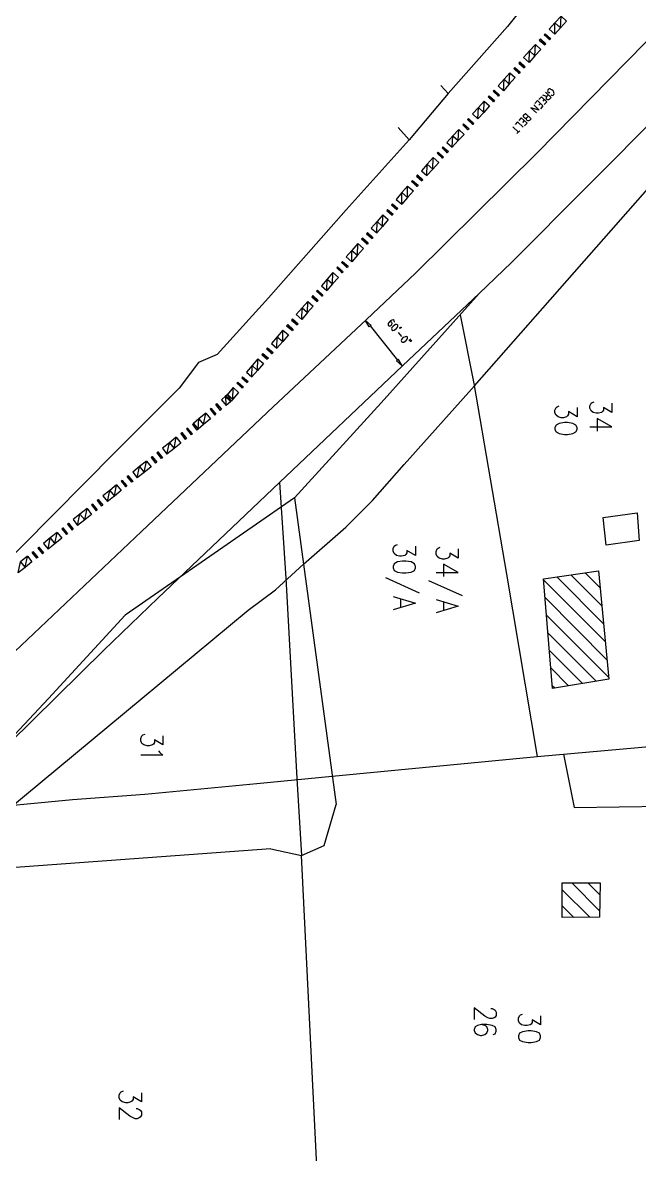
# Model space of a CAD drawing. Header units: metres. Extents: x 6 to 835, y 55 to 1134.
# Drawn here: x 512.9 to 662.8, y 702.2 to 977.2 of the extents above; entities that cross this region are included whole.
import ezdxf

# ---------------------------------------------------------------- set-up
doc = ezdxf.new("R2010")
doc.units = ezdxf.units.M

msp = doc.modelspace()

# ---------------------------------------------------------------- linework, layer by layer
at = {"color": 5}
for p, q in [((616.32, 959.92), (614.55, 961.88)), ((606.86, 948.68), (604.2, 951.66)), ((639.5, 841.81), (654.55, 826.76)), ((642.74, 842.5), (654.11, 831.07)), ((646.17, 843.01), (653.73, 835.39)), ((649.6, 843.46), (653.34, 839.77)), ((639.88, 837.49), (654.93, 822.37)), ((640.2, 833.23), (655.38, 818.06)), ((640.58, 828.91), (652.33, 817.17)), ((640.9, 824.66), (648.96, 816.6)), ((641.28, 820.41), (645.6, 816.02)), ((641.6, 816.09), (642.23, 815.52)), ((646.36, 768.15), (653.15, 761.35)), ((650.3, 768.15), (653.22, 765.22)), ((644.07, 766.49), (650.74, 759.83)), ((644.07, 762.62), (646.87, 759.76))]:
    msp.add_line(p, q, dxfattribs=at)
at = {"color": 162}
for p, q in [((638.04, 958.2), (637.41, 957.5)), ((638.99, 959.15), (638.36, 958.52)), ((638.74, 957.5), (638.36, 957.12)), ((640.33, 959.22), (639.31, 959.53)), ((639.69, 958.52), (639.31, 958.07)), ((633.41, 950.58), (632.07, 951.85)), ((634.1, 954.01), (633.47, 953.37)), ((634.8, 953.37), (634.42, 952.93)), ((633.72, 950.9), (633.02, 950.2)), ((597.4, 903.46), (604, 895.15)), ((604.2, 901.88), (604.96, 900.92))]:
    msp.add_line(p, q, dxfattribs=at)
at = {"color": 3}
for p, q in [((578.99, 861.74), (537.84, 833.17)), ((619.82, 837.87), (611.62, 841.55)), ((615.18, 836.47), (615.18, 834.38))]:
    msp.add_line(p, q, dxfattribs=at)
at = {"color": 1}
for p, q in [((609.4, 838.57), (601.21, 842.25)), ((604.77, 837.11), (604.77, 835.07))]:
    msp.add_line(p, q, dxfattribs=at)
at = {"color": 6}
for p, q in [((588.13, 794.05), (637.98, 798.88)), ((586.16, 664.96), (580.7, 774.81))]:
    msp.add_line(p, q, dxfattribs=at)
at = {"color": 1, "linetype": 'Continuous', "lineweight": 25}
for points in [[(727.58, 1043.54), (699.25, 1011.35), (677.54, 986.9), (664.2, 972.23), (637.98, 945.5), (608.39, 916.29), (596.51, 905.05), (573.84, 883.84), (541.77, 853.55), (511.04, 824.34), (492.24, 806.25), (446.78, 773.54), (409.69, 745.73), (371.34, 717.47), (343.85, 697.66), (314.25, 668.32), (273.17, 627.24), (264.53, 619.11)], [(503.87, 796.4), (532.69, 824.72), (545.78, 837.3), (575.37, 865.43), (605.21, 893.81), (623.88, 911.34)], [(647.69, 883.65), (647.69, 881.37), (645.6, 882.64), (645.6, 882), (645.34, 881.62), (645.09, 881.37), (644.33, 881.18), (643.82, 881.18), (643.06, 881.37), (642.55, 881.81), (642.3, 882.38), (642.3, 883.02), (642.55, 883.65), (642.8, 883.84), (643.31, 884.03)], [(575.37, 865.43), (576.89, 842.19), (579.56, 793.48), (580.7, 774.81)], [(608.39, 849.93), (608.39, 847.71), (606.29, 848.92), (606.29, 848.35), (606.04, 847.9), (605.78, 847.71), (605.02, 847.52), (604.51, 847.52), (603.75, 847.71), (603.24, 848.16), (602.99, 848.73), (602.99, 849.36), (603.24, 849.93), (603.5, 850.19), (604, 850.38)], [(602.99, 837.74), (608.39, 836.09), (602.99, 834.5)], [(546.98, 803.9), (546.98, 801.67), (544.95, 802.88), (544.95, 802.24), (544.7, 801.86), (544.44, 801.67), (543.68, 801.48), (543.17, 801.48), (542.41, 801.67), (541.9, 802.05), (541.65, 802.69), (541.65, 803.26), (541.9, 803.9), (542.16, 804.09), (542.66, 804.28)], [(545.97, 800.21), (546.22, 799.83), (546.98, 799.2), (541.65, 799.2)], [(499.61, 785.99), (525.01, 788.4), (542.6, 789.74), (569.84, 792.28), (588.13, 794.05)], [(626.74, 737.6), (626.99, 737.6), (627.5, 737.41), (627.75, 737.22), (628.01, 736.78), (628.01, 735.95), (627.75, 735.57), (627.5, 735.38), (626.99, 735.19), (626.48, 735.19), (625.98, 735.38), (625.21, 735.76), (622.67, 737.79), (622.67, 734.93)], [(627.25, 731.32), (627.75, 731.51), (628.01, 732.14), (628.01, 732.52), (627.75, 733.16), (626.99, 733.54), (625.72, 733.73), (624.45, 733.73), (623.44, 733.54), (622.93, 733.16), (622.67, 732.52), (622.67, 732.33), (622.93, 731.7), (623.44, 731.32), (624.2, 731.06), (624.45, 731.06), (625.21, 731.32), (625.72, 731.7), (625.98, 732.33), (625.98, 732.52), (625.72, 733.16), (625.21, 733.54), (624.45, 733.73)], [(541.77, 717.15), (541.77, 714.93), (539.74, 716.14), (539.74, 715.57), (539.49, 715.12), (539.23, 714.93), (538.47, 714.74), (537.96, 714.74), (537.14, 714.93), (536.63, 715.38), (536.38, 715.95), (536.38, 716.58), (536.63, 717.15), (536.89, 717.41), (537.39, 717.6)], [(540.5, 713.34), (540.76, 713.34), (541.27, 713.09), (541.52, 712.9), (541.77, 712.52), (541.77, 711.69), (541.52, 711.25), (541.27, 711.06), (540.76, 710.87), (540.25, 710.87), (539.74, 711.06), (538.98, 711.5), (536.38, 713.54), (536.38, 710.68)]]:
    msp.add_lwpolyline(points, dxfattribs=at)
at = {"color": 6, "linetype": 'Continuous', "lineweight": 25}
for points in [[(724.53, 977), (722.31, 995.22), (708.65, 999.16), (705.6, 997.82), (668.65, 955.98), (631.69, 918.89), (623.88, 911.34)], [(619.24, 906.19), (622.61, 889.49), (630.48, 843.2), (637.98, 798.88), (670.68, 801.74), (696.21, 805.93)], [(644.39, 799.45), (646.93, 786.5), (668.84, 786.81), (694.49, 786.88), (696.21, 805.93)]]:
    msp.add_lwpolyline(points, dxfattribs=at)
at = {"color": 5, "linetype": 'Continuous', "lineweight": 25}
for points in [[(498.72, 777.16), (513.33, 789.29), (541.97, 813.04), (567.75, 834.38), (574.35, 839.39), (581.21, 845.55), (591.43, 854.57), (597.97, 861.05), (605.66, 869.81), (622.74, 888.92), (676.65, 950.2), (703.13, 979.79), (715.89, 994.01)], [(645.22, 994.46), (630.74, 976.23), (616.32, 959.92), (606.86, 948.68), (591.56, 931.66), (572.64, 910.32)], [(572.64, 910.32), (560.19, 896.54), (555.62, 894.57), (550.98, 888.35), (535.49, 872.86), (505.07, 842.31), (470.72, 821.55), (438.71, 803.2), (431.48, 799.45), (434.65, 788.34)]]:
    msp.add_lwpolyline(points, dxfattribs=at)
at = {"color": 6, "linetype": 'Continuous', "lineweight": -2}
for points in [[(640.9, 975.54), (642.23, 974.33), (642.3, 977.12)], [(642.23, 974.33), (642.3, 977.12), (643.63, 975.92)], [(642.3, 977.12), (643.63, 975.92), (643.76, 978.71)], [(643.63, 975.92), (643.76, 978.71), (645.09, 977.5)], [(639.69, 974.2), (641.03, 973), (639.95, 974.46)], [(641.03, 973), (639.95, 974.46), (641.22, 973.31)], [(636.07, 970.27), (637.41, 969.06), (637.53, 971.85)], [(637.41, 969.06), (637.53, 971.85), (638.87, 970.65)], [(638.49, 972.87), (639.82, 971.73), (638.74, 973.19)], [(639.82, 971.73), (638.74, 973.19), (640.07, 971.98)], [(634.68, 968.68), (636.01, 967.47), (636.07, 970.27)], [(636.01, 967.47), (636.07, 970.27), (637.41, 969.06)], [(632.26, 966.01), (633.6, 964.8), (632.52, 966.27)], [(633.6, 964.8), (632.52, 966.27), (633.85, 965.12)], [(633.47, 967.34), (634.8, 966.14), (633.72, 967.6)], [(634.8, 966.14), (633.72, 967.6), (635.06, 966.39)], [(628.45, 961.82), (629.79, 960.61), (629.91, 963.41)], [(629.79, 960.61), (629.91, 963.41), (631.18, 962.2)], [(629.91, 963.41), (631.18, 962.2), (631.31, 965)], [(631.18, 962.2), (631.31, 965), (632.64, 963.79)], [(627.25, 960.49), (628.58, 959.28), (627.5, 960.74)], [(628.58, 959.28), (627.5, 960.74), (628.83, 959.53)], [(623.69, 956.55), (625.02, 955.34), (625.09, 958.07)], [(625.02, 955.34), (625.09, 958.07), (626.42, 956.93)], [(626.04, 959.15), (627.37, 957.95), (626.29, 959.41)], [(627.37, 957.95), (626.29, 959.41), (627.63, 958.2)], [(622.23, 954.96), (623.56, 953.76), (623.69, 956.55)], [(623.56, 953.76), (623.69, 956.55), (625.02, 955.34)], [(619.88, 952.3), (621.15, 951.09), (620.07, 952.55)], [(621.15, 951.09), (620.07, 952.55), (621.4, 951.34)], [(621.02, 953.63), (622.36, 952.42), (621.28, 953.88)], [(622.36, 952.42), (621.28, 953.88), (622.61, 952.68)], [(616.01, 948.04), (617.34, 946.9), (617.47, 949.63)], [(617.34, 946.9), (617.47, 949.63), (618.8, 948.49)], [(617.47, 949.63), (618.8, 948.49), (618.93, 951.22)], [(618.8, 948.49), (618.93, 951.22), (620.2, 950.01)], [(614.86, 946.77), (616.13, 945.56), (615.05, 947.02)], [(616.13, 945.56), (615.05, 947.02), (616.39, 945.82)], [(611.24, 942.77), (612.58, 941.56), (612.7, 944.36)], [(612.58, 941.56), (612.7, 944.36), (614.04, 943.15)], [(613.66, 945.44), (614.99, 944.23), (613.91, 945.69)], [(614.99, 944.23), (613.91, 945.69), (615.18, 944.48)], [(609.85, 941.18), (611.12, 939.98), (611.24, 942.77)], [(611.12, 939.98), (611.24, 942.77), (612.58, 941.56)], [(607.43, 938.52), (608.77, 937.37), (607.69, 938.77)], [(608.77, 937.37), (607.69, 938.77), (609.02, 937.63)], [(608.64, 939.85), (609.97, 938.71), (608.89, 940.17)], [(609.97, 938.71), (608.89, 940.17), (610.16, 938.96)], [(603.69, 934.2), (605.08, 933.05), (605.08, 935.85)], [(605.08, 935.85), (606.48, 934.64), (606.48, 937.44)], [(605.08, 933.05), (605.08, 935.85), (606.48, 934.64)], [(606.48, 934.64), (606.48, 937.44), (607.88, 936.29)], [(602.54, 932.86), (603.88, 931.72), (602.8, 933.12)], [(603.88, 931.72), (602.8, 933.12), (604.13, 931.98)], [(599.05, 928.86), (600.39, 927.66), (600.45, 930.45)], [(600.39, 927.66), (600.45, 930.45), (601.78, 929.31)], [(601.4, 931.53), (602.73, 930.39), (601.59, 931.78)], [(602.73, 930.39), (601.59, 931.78), (602.93, 930.64)], [(597.65, 927.21), (598.99, 926.07), (599.05, 928.86)], [(598.99, 926.07), (599.05, 928.86), (600.39, 927.66)], [(595.31, 924.55), (596.64, 923.34), (595.56, 924.8)], [(596.64, 923.34), (595.56, 924.8), (596.89, 923.66)], [(596.45, 925.88), (597.85, 924.74), (596.7, 926.13)], [(597.85, 924.74), (596.7, 926.13), (598.04, 924.99)], [(591.56, 920.23), (592.89, 919.08), (592.96, 921.82)], [(592.89, 919.08), (592.96, 921.82), (594.29, 920.67)], [(592.96, 921.82), (594.29, 920.67), (594.35, 923.47)], [(594.29, 920.67), (594.35, 923.47), (595.75, 922.26)], [(590.42, 918.89), (591.75, 917.69), (590.67, 919.15)], [(591.75, 917.69), (590.67, 919.15), (592, 918.01)], [(586.92, 914.83), (588.26, 913.69), (588.32, 916.48)], [(588.26, 913.69), (588.32, 916.48), (589.65, 915.27)], [(589.27, 917.56), (590.61, 916.35), (589.46, 917.81)], [(590.61, 916.35), (589.46, 917.81), (590.8, 916.61)], [(585.53, 913.24), (586.86, 912.04), (586.92, 914.83)], [(586.86, 912.04), (586.92, 914.83), (588.26, 913.69)], [(583.18, 910.51), (584.51, 909.37), (583.43, 910.83)], [(584.51, 909.37), (583.43, 910.83), (584.76, 909.62)], [(584.32, 911.91), (585.72, 910.7), (584.57, 912.16)], [(585.72, 910.7), (584.57, 912.16), (585.91, 910.96)], [(579.43, 906.26), (580.76, 905.05), (580.83, 907.85)], [(580.76, 905.05), (580.83, 907.85), (582.16, 906.7)], [(580.83, 907.85), (582.16, 906.7), (582.22, 909.43)], [(582.16, 906.7), (582.22, 909.43), (583.56, 908.29)], [(578.29, 904.86), (579.62, 903.72), (578.48, 905.18)], [(579.62, 903.72), (578.48, 905.18), (579.87, 903.97)], [(574.79, 900.86), (576.13, 899.65), (576.19, 902.45)], [(576.13, 899.65), (576.19, 902.45), (577.53, 901.3)], [(577.08, 903.53), (578.48, 902.38), (577.33, 903.78)], [(578.48, 902.38), (577.33, 903.78), (578.67, 902.64)], [(573.4, 899.21), (574.73, 898.07), (574.79, 900.86)], [(574.73, 898.07), (574.79, 900.86), (576.13, 899.65)], [(571.05, 896.54), (572.38, 895.4), (571.3, 896.8)], [(572.38, 895.4), (571.3, 896.8), (572.64, 895.65)], [(572.19, 897.88), (573.52, 896.73), (572.45, 898.13)], [(573.52, 896.73), (572.45, 898.13), (573.78, 896.99)], [(567.3, 892.22), (568.64, 891.08), (568.7, 893.88)], [(568.64, 891.08), (568.7, 893.88), (570.03, 892.67)], [(568.7, 893.88), (570.03, 892.67), (570.1, 895.46)], [(570.03, 892.67), (570.1, 895.46), (571.43, 894.32)], [(566.16, 890.89), (567.49, 889.75), (566.35, 891.14)], [(567.49, 889.75), (566.35, 891.14), (567.75, 890)], [(562.67, 886.83), (564, 885.68), (564.06, 888.48)], [(564, 885.68), (564.06, 888.48), (565.4, 887.27)], [(564.95, 889.56), (566.35, 888.35), (565.21, 889.81)], [(566.35, 888.35), (565.21, 889.81), (566.54, 888.67)], [(561.21, 885.49), (562.35, 884.16), (562.29, 886.45)], [(562.16, 886.32), (563.56, 885.18), (562.67, 886.83)], [(562.35, 884.16), (562.29, 886.45), (563.43, 885.05)], [(563.56, 885.18), (562.67, 886.83), (564, 885.68)], [(558.48, 883.21), (559.62, 881.81), (558.73, 883.4)], [(559.62, 881.81), (558.73, 883.4), (559.87, 882.06)], [(559.81, 884.35), (560.95, 882.95), (560.13, 884.54)], [(560.95, 882.95), (560.13, 884.54), (561.27, 883.21)], [(554.41, 879.78), (555.55, 878.38), (555.74, 880.86)], [(555.55, 878.38), (555.74, 880.86), (556.89, 879.52)], [(555.74, 880.86), (556.89, 879.52), (557.4, 882.25)], [(556.89, 879.52), (557.4, 882.25), (558.54, 880.92)], [(551.36, 877.3), (552.44, 875.9), (551.62, 877.56)], [(552.44, 875.9), (551.62, 877.56), (552.76, 876.16)], [(552.76, 878.44), (553.84, 877.05), (553.01, 878.64)], [(553.84, 877.05), (553.01, 878.64), (554.16, 877.24)], [(554.16, 879.52), (555.24, 878.13), (554.47, 879.78)], [(555.24, 878.13), (554.47, 879.78), (555.55, 878.38)], [(546.92, 873.75), (548, 872.35), (548.57, 875.08)], [(548, 872.35), (548.57, 875.08), (549.71, 873.68)], [(548.57, 875.08), (549.71, 873.68), (550.22, 876.41)], [(549.71, 873.68), (550.22, 876.41), (551.36, 875.02)], [(544.12, 871.52), (545.2, 870.13), (544.38, 871.78)], [(545.2, 870.13), (544.38, 871.78), (545.52, 870.38)], [(545.52, 872.67), (546.6, 871.27), (545.78, 872.86)], [(546.6, 871.27), (545.78, 872.86), (546.92, 871.46)], [(539.68, 867.97), (540.76, 866.57), (541.33, 869.3)], [(540.76, 866.57), (541.33, 869.3), (542.47, 867.9)], [(541.33, 869.3), (542.47, 867.9), (542.98, 870.63)], [(542.47, 867.9), (542.98, 870.63), (544.12, 869.24)], [(538.28, 866.89), (539.36, 865.49), (538.54, 867.08)], [(539.36, 865.49), (538.54, 867.08), (539.68, 865.68)], [(532.44, 862.19), (533.52, 860.79), (534.09, 863.52)], [(533.52, 860.79), (534.09, 863.52), (535.23, 862.13)], [(534.09, 863.52), (535.23, 862.13), (535.74, 864.86)], [(535.23, 862.13), (535.74, 864.86), (536.89, 863.46)], [(536.89, 865.74), (538.03, 864.35), (537.14, 865.94)], [(538.03, 864.35), (537.14, 865.94), (538.28, 864.6)], [(531.04, 861.05), (532.12, 859.71), (531.3, 861.3)], [(532.12, 859.71), (531.3, 861.3), (532.44, 859.9)], [(526.85, 857.74), (528, 856.35), (528.57, 859.08)], [(528, 856.35), (528.57, 859.08), (529.65, 857.68)], [(529.65, 859.97), (530.79, 858.57), (529.9, 860.16)], [(530.79, 858.57), (529.9, 860.16), (531.04, 858.82)], [(523.8, 855.27), (524.95, 853.87), (524.06, 855.52)], [(524.95, 853.87), (524.06, 855.52), (525.2, 854.12)], [(525.2, 856.41), (526.28, 855.01), (526.85, 857.74)], [(526.28, 855.01), (526.85, 857.74), (528, 856.35)], [(519.61, 851.97), (520.76, 850.57), (521.33, 853.3)], [(520.76, 850.57), (521.33, 853.3), (522.41, 851.9)], [(522.41, 854.19), (523.55, 852.79), (522.72, 854.38)], [(523.55, 852.79), (522.72, 854.38), (523.8, 852.98)], [(516.57, 849.49), (517.71, 848.09), (516.82, 849.74)], [(517.71, 848.09), (516.82, 849.74), (517.96, 848.35)], [(517.96, 850.63), (519.11, 849.23), (519.61, 851.97)], [(519.11, 849.23), (519.61, 851.97), (520.76, 850.57)], [(512.37, 846.19), (513.52, 844.79), (514.09, 847.52)], [(513.52, 844.79), (514.09, 847.52), (515.17, 846.12)], [(515.17, 848.41), (516.31, 847.01), (515.49, 848.6)], [(516.31, 847.01), (515.49, 848.6), (516.57, 847.2)], [(511.87, 843.46), (512.37, 846.19), (513.52, 844.79)]]:
    msp.add_lwpolyline(points, close=True, dxfattribs=at)
at = {"color": 162, "linetype": 'Continuous', "lineweight": 25}
for points in [[(640.01, 960.23), (641.34, 958.96), (640.9, 958.52), (640.71, 958.39), (640.58, 958.39), (640.39, 958.52), (640.26, 958.58), (640.2, 958.77), (640.2, 958.9), (640.26, 959.09), (640.71, 959.6)], [(641.28, 959.6), (641.47, 959.53), (641.72, 959.47), (641.85, 959.53), (642.04, 959.72), (642.1, 959.92), (642.04, 960.11), (641.98, 960.3), (641.85, 960.55), (641.53, 960.8), (641.28, 960.93), (641.09, 961.06), (640.9, 961.06), (640.71, 960.99), (640.52, 960.8), (640.45, 960.61), (640.52, 960.42), (640.58, 960.23), (640.77, 960.04), (641.03, 960.3)], [(637.15, 957.18), (638.49, 955.91), (636.45, 956.49), (637.79, 955.22)], [(638.04, 958.2), (639.37, 956.93), (638.74, 956.23)], [(638.99, 959.15), (640.33, 957.88), (639.69, 957.25)], [(635.44, 954.01), (635.18, 953.88), (635.12, 953.88), (634.93, 953.95), (634.74, 954.14), (634.61, 954.33), (634.61, 954.45), (634.68, 954.64), (635.12, 955.09), (636.52, 953.82), (636.07, 953.37), (635.82, 953.31), (635.75, 953.31), (635.56, 953.37), (635.44, 953.5), (635.37, 953.63), (635.31, 953.76), (635.44, 954.01), (635.82, 954.45)], [(634.55, 951.79), (633.21, 953.06), (632.64, 952.42)], [(634.1, 954.01), (635.5, 952.74), (634.87, 952.1)], [(603.18, 904.35), (603.31, 904.48), (603.24, 904.67), (603.18, 904.8), (602.99, 904.92), (602.67, 904.86), (602.29, 904.67), (601.97, 904.35), (601.72, 904.1), (601.72, 903.91), (601.78, 903.65), (601.97, 903.53), (602.23, 903.53), (602.48, 903.65), (602.54, 903.72), (602.67, 903.91), (602.73, 904.1), (602.67, 904.35), (602.61, 904.35), (602.42, 904.48), (602.23, 904.48), (601.97, 904.35)], [(604.89, 903.02), (604.77, 903.02), (604.77, 903.15), (604.89, 903.15), (604.89, 903.02), (604.77, 902.96), (604.58, 902.89), (604.45, 902.89)], [(607.18, 900.16), (607.12, 900.16), (607.12, 900.23), (607.24, 900.23), (607.18, 900.16), (607.05, 900.03), (606.93, 899.97), (606.8, 899.97)], [(607.43, 899.84), (607.37, 899.84), (607.37, 899.91), (607.5, 899.91), (607.43, 899.84), (607.31, 899.72), (607.18, 899.65), (607.05, 899.65)]]:
    msp.add_lwpolyline(points, dxfattribs=at)
at = {"color": 3, "linetype": 'Continuous', "lineweight": 25}
for points in [[(623.88, 911.34), (600.07, 884.79), (578.99, 861.74), (581.21, 845.55), (589.08, 787.2)], [(656.14, 884.67), (656.14, 882.45), (654.11, 883.65), (654.11, 883.02), (653.85, 882.64), (653.6, 882.45), (652.84, 882.25), (652.33, 882.25), (651.57, 882.45), (651.06, 882.83), (650.8, 883.46), (650.8, 884.03), (651.06, 884.67), (651.31, 884.86), (651.82, 885.05)], [(650.8, 878.95), (656.14, 878.95), (652.58, 880.98), (652.58, 877.94)], [(618.8, 849.3), (618.8, 847.01), (616.77, 848.28), (616.77, 847.65), (616.51, 847.27), (616.26, 847.01), (615.43, 846.82), (614.93, 846.82), (614.16, 847.01), (613.66, 847.46), (613.4, 848.03), (613.4, 848.66), (613.66, 849.3), (613.91, 849.49), (614.42, 849.68)], [(613.4, 843.58), (618.8, 843.58), (615.18, 845.62), (615.18, 842.57)], [(613.4, 837.04), (618.8, 835.39), (613.4, 833.8)], [(482.15, 780.27), (502.66, 795.39), (519.23, 812.98), (537.84, 833.17)], [(573.27, 776.46), (580.7, 774.81), (586.22, 777.23), (589.08, 787.2)], [(573.27, 776.46), (503.42, 771.32), (503.74, 751.64), (492.56, 714.36)], [(638.8, 735.89), (638.8, 733.66), (636.77, 734.87), (636.77, 734.24), (636.52, 733.86), (636.26, 733.66), (635.5, 733.47), (634.93, 733.47), (634.17, 733.66), (633.66, 734.05), (633.41, 734.68), (633.41, 735.25), (633.66, 735.89), (633.91, 736.08), (634.42, 736.27)]]:
    msp.add_lwpolyline(points, dxfattribs=at)
at = {"color": 162, "linetype": 'Continuous', "lineweight": 25}
for points in [[(597.59, 903.59), (597.15, 903.27), (596.26, 904.8)], [(604, 903.72), (603.81, 903.84), (603.5, 903.78), (603.18, 903.59), (602.93, 903.4), (602.67, 903.08), (602.54, 902.83), (602.61, 902.64), (602.67, 902.51), (602.86, 902.38), (603.18, 902.45), (603.56, 902.7), (603.75, 902.83), (604, 903.15), (604.13, 903.4), (604.07, 903.65)], [(606.35, 900.8), (606.16, 900.92), (605.85, 900.86), (605.47, 900.67), (605.27, 900.48), (605.02, 900.16), (604.89, 899.91), (604.96, 899.72), (605.02, 899.59), (605.21, 899.53), (605.53, 899.53), (605.85, 899.78), (606.1, 899.91), (606.35, 900.23), (606.48, 900.48), (606.42, 900.73)], [(604.26, 895.34), (603.81, 894.95), (605.15, 893.75)]]:
    msp.add_lwpolyline(points, close=True, dxfattribs=at)
at = {"color": 1, "linetype": 'Continuous', "lineweight": 25}
for points in [[(647.69, 878.76), (647.38, 879.33), (646.61, 879.78), (645.34, 879.97), (644.58, 879.97), (643.31, 879.78), (642.55, 879.33), (642.3, 878.76), (642.3, 878.32), (642.55, 877.75), (643.31, 877.3), (644.58, 877.11), (645.34, 877.11), (646.61, 877.3), (647.38, 877.75), (647.69, 878.32)], [(608.39, 845.04), (608.13, 845.68), (607.31, 846.12), (606.04, 846.31), (605.27, 846.31), (604, 846.12), (603.24, 845.68), (602.99, 845.04), (602.99, 844.66), (603.24, 844.03), (604, 843.65), (605.27, 843.46), (606.04, 843.46), (607.31, 843.65), (608.13, 844.03), (608.39, 844.66)]]:
    msp.add_lwpolyline(points, close=True, dxfattribs=at)
at = {"color": 5, "linetype": 'Continuous', "lineweight": 25}
for points in [[(662.3, 858.06), (662.74, 851.33), (654.74, 850.19), (653.98, 856.92)], [(652.9, 843.96), (655.38, 817.68), (641.66, 815.39), (639.5, 842.06)], [(653.28, 768.15), (653.09, 759.83), (644.07, 759.76), (644.07, 768.15)]]:
    msp.add_lwpolyline(points, close=True, dxfattribs=at)
at = {"color": 3, "linetype": 'Continuous', "lineweight": 25}
msp.add_lwpolyline([(638.8, 731), (638.55, 731.63), (637.79, 732.01), (636.52, 732.2), (635.75, 732.2), (634.42, 732.01), (633.66, 731.63), (633.41, 731), (633.41, 730.62), (633.66, 729.98), (634.42, 729.6), (635.75, 729.35), (636.52, 729.35), (637.79, 729.6), (638.55, 729.98), (638.8, 730.62)], close=True, dxfattribs=at)

doc.saveas('drawing.dxf')
